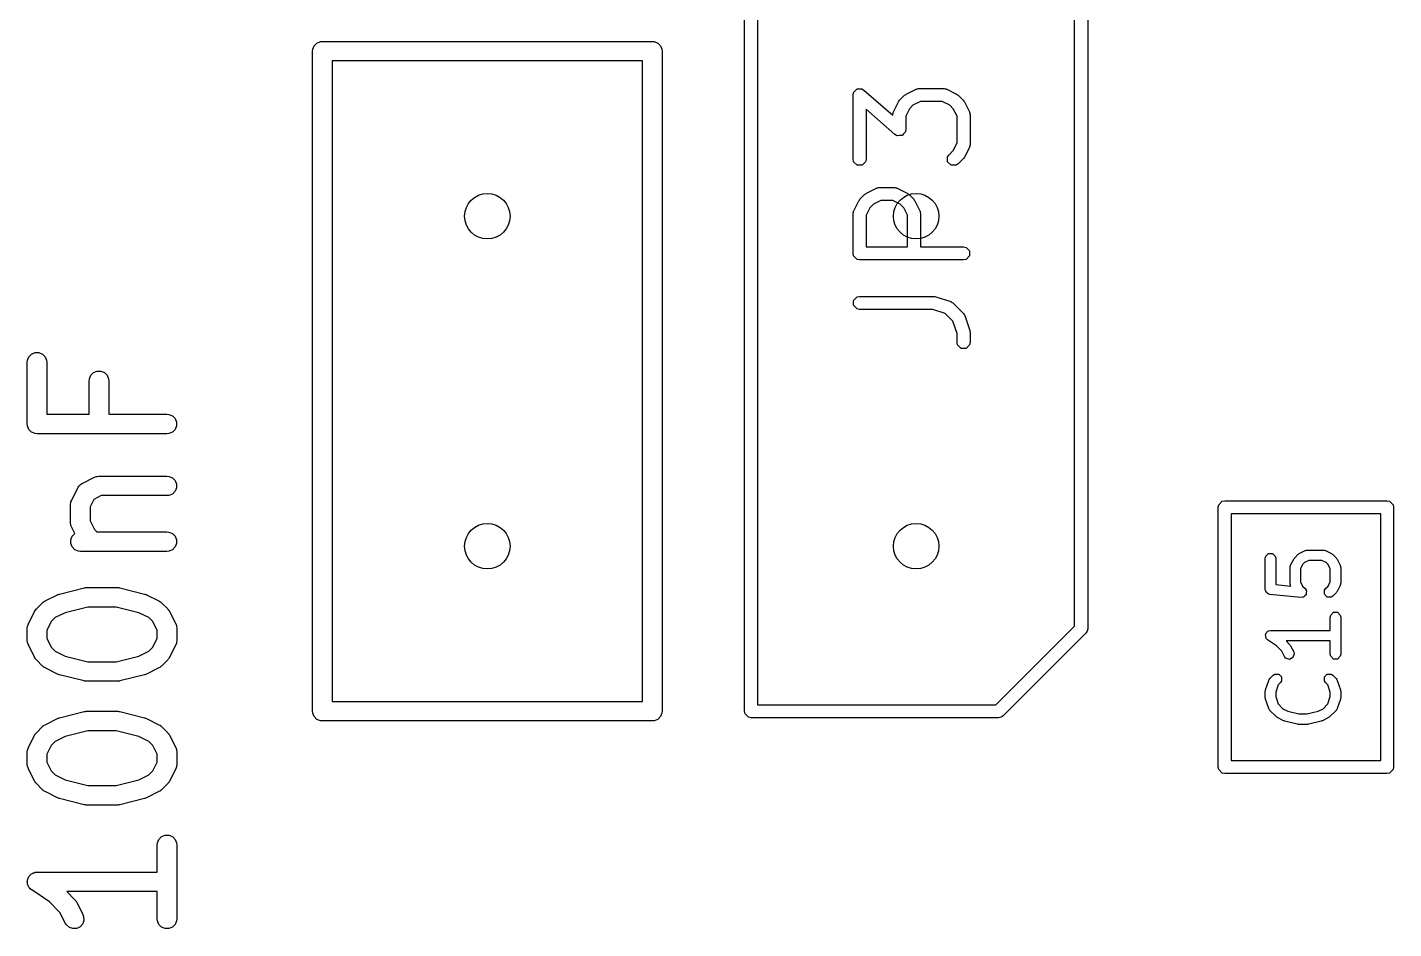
# Model space of a CAD drawing. Header units: inches. Extents: x -1.73 to 1.98, y -0.03 to 4.65.
# Drawn here: x 0.5732 to 0.9872, y 1.6479 to 1.921 of the extents above; entities that cross this region are included whole.
import ezdxf

# ---------------------------------------------------------------- set-up
doc = ezdxf.new("R2010")
doc.units = ezdxf.units.IN
doc.header["$MEASUREMENT"] = 0
doc.layers.add('BLACK', color=250, linetype='CONTINUOUS')

msp = doc.modelspace()

# ---------------------------------------------------------------- linework, layer by layer
at = {"layer": 'BLACK', "linetype": 'CONTINUOUS'}
for p, q in [((0.79055, 1.71378), (0.79055, 2.01378)), ((0.89449, 2.01378), (0.89449, 1.73878)), ((0.79449, 2.01181), (0.79449, 1.71575)), ((0.89055, 1.73959), (0.89055, 2.01181)), ((0.65965, 1.91378), (0.6597, 1.91436)), ((0.65965, 1.71378), (0.65965, 1.91378)), ((0.6597, 1.91436), (0.66014, 1.91542)), ((0.66014, 1.91542), (0.66096, 1.91623)), ((0.66096, 1.91623), (0.66202, 1.91668)), ((0.66202, 1.91668), (0.6626, 1.91673)), ((0.6626, 1.91673), (0.7626, 1.91673)), ((0.7626, 1.91673), (0.76317, 1.91668)), ((0.76317, 1.91668), (0.76424, 1.91623)), ((0.76424, 1.91623), (0.76505, 1.91542)), ((0.76505, 1.91542), (0.76549, 1.91436)), ((0.76549, 1.91436), (0.76555, 1.91378)), ((0.76555, 1.91378), (0.76555, 1.71378)), ((0.66555, 1.91083), (0.66555, 1.71673)), ((0.75965, 1.91083), (0.66555, 1.91083)), ((0.75965, 1.71673), (0.75965, 1.91083)), ((0.82342, 1.90052), (0.82353, 1.90107)), ((0.82342, 1.88103), (0.82342, 1.90052)), ((0.82352, 1.90116), (0.82355, 1.90119)), ((0.82353, 1.90107), (0.82352, 1.90116)), ((0.82355, 1.90119), (0.82357, 1.90128)), ((0.82357, 1.90128), (0.82406, 1.90177)), ((0.82406, 1.90177), (0.82452, 1.90229)), ((0.82452, 1.90229), (0.82459, 1.90229)), ((0.82459, 1.90229), (0.82464, 1.90234)), ((0.82464, 1.90234), (0.82533, 1.90234)), ((0.82533, 1.90234), (0.82602, 1.90239)), ((0.82602, 1.90239), (0.8261, 1.90234)), ((0.8261, 1.90234), (0.82614, 1.90234)), ((0.82614, 1.90234), (0.8262, 1.90229)), ((0.8262, 1.90229), (0.82669, 1.90201)), ((0.82669, 1.90201), (0.83542, 1.89436)), ((0.8375, 1.89892), (0.839, 1.90042)), ((0.839, 1.90042), (0.83926, 1.90059)), ((0.83926, 1.90059), (0.83951, 1.90079)), ((0.83951, 1.90079), (0.84251, 1.90229)), ((0.84251, 1.90229), (0.8426, 1.90231)), ((0.8426, 1.90231), (0.84263, 1.90234)), ((0.84263, 1.90234), (0.84294, 1.90241)), ((0.84294, 1.90241), (0.84325, 1.90249)), ((0.84325, 1.90249), (0.84329, 1.90247)), ((0.84329, 1.90247), (0.84339, 1.90249)), ((0.84339, 1.90249), (0.85089, 1.90249)), ((0.85089, 1.90249), (0.85098, 1.90247)), ((0.85098, 1.90247), (0.85103, 1.90249)), ((0.85103, 1.90249), (0.85133, 1.90241)), ((0.85133, 1.90241), (0.85164, 1.90234)), ((0.85164, 1.90234), (0.85167, 1.90231)), ((0.85167, 1.90231), (0.85177, 1.90229)), ((0.85177, 1.90229), (0.85477, 1.90079)), ((0.85477, 1.90079), (0.85502, 1.90059)), ((0.85502, 1.90059), (0.85528, 1.90042)), ((0.85528, 1.90042), (0.85678, 1.89892)), ((0.83609, 1.88854), (0.82736, 1.89619)), ((0.82736, 1.89619), (0.82736, 1.88103)), ((0.83563, 1.89541), (0.83713, 1.89841)), ((0.83713, 1.89841), (0.83732, 1.89865)), ((0.83732, 1.89865), (0.8375, 1.89892)), ((0.84051, 1.89636), (0.83936, 1.89406)), ((0.84155, 1.89741), (0.84051, 1.89636)), ((0.84385, 1.89856), (0.84155, 1.89741)), ((0.85042, 1.89856), (0.84385, 1.89856)), ((0.85272, 1.89741), (0.85042, 1.89856)), ((0.85377, 1.89636), (0.85272, 1.89741)), ((0.85492, 1.89406), (0.85377, 1.89636)), ((0.85678, 1.89892), (0.85695, 1.89865)), ((0.85695, 1.89865), (0.85715, 1.89841)), ((0.85715, 1.89841), (0.85865, 1.89541)), ((0.83542, 1.89467), (0.83551, 1.89497)), ((0.83544, 1.89462), (0.83542, 1.89467)), ((0.83542, 1.89453), (0.83544, 1.89462)), ((0.83542, 1.89436), (0.83542, 1.89453)), ((0.83551, 1.89497), (0.83557, 1.89528)), ((0.83557, 1.89528), (0.8356, 1.89531)), ((0.8356, 1.89531), (0.83563, 1.89541)), ((0.83936, 1.89406), (0.83936, 1.89003)), ((0.85492, 1.88599), (0.85492, 1.89406)), ((0.85865, 1.89541), (0.85867, 1.89531)), ((0.85867, 1.89531), (0.8587, 1.89528)), ((0.8587, 1.89528), (0.85877, 1.89497)), ((0.85877, 1.89497), (0.85885, 1.89467)), ((0.85885, 1.89467), (0.85883, 1.89462)), ((0.85883, 1.89462), (0.85885, 1.89453)), ((0.85885, 1.89453), (0.85885, 1.88553)), ((0.83658, 1.88827), (0.83609, 1.88854)), ((0.83663, 1.88821), (0.83658, 1.88827)), ((0.83668, 1.88821), (0.83663, 1.88821)), ((0.83676, 1.88816), (0.83668, 1.88821)), ((0.83745, 1.88821), (0.83676, 1.88816)), ((0.83814, 1.88821), (0.83745, 1.88821)), ((0.83819, 1.88826), (0.83814, 1.88821)), ((0.83826, 1.88826), (0.83819, 1.88826)), ((0.83872, 1.88878), (0.83826, 1.88826)), ((0.83921, 1.88927), (0.83872, 1.88878)), ((0.83922, 1.88936), (0.83921, 1.88927)), ((0.83925, 1.8894), (0.83922, 1.88936)), ((0.83936, 1.89003), (0.83925, 1.88948)), ((0.83925, 1.88948), (0.83925, 1.8894)), ((0.85249, 1.88242), (0.85377, 1.88369)), ((0.85377, 1.88369), (0.85492, 1.88599)), ((0.85865, 1.88465), (0.85715, 1.88165)), ((0.85867, 1.88474), (0.85865, 1.88465)), ((0.8587, 1.88477), (0.85867, 1.88474)), ((0.85877, 1.88508), (0.8587, 1.88477)), ((0.85885, 1.88539), (0.85877, 1.88508)), ((0.85885, 1.88553), (0.85883, 1.88543)), ((0.85883, 1.88543), (0.85885, 1.88539)), ((0.82357, 1.88027), (0.82342, 1.88103)), ((0.82464, 1.87921), (0.82357, 1.88027)), ((0.82721, 1.88027), (0.82614, 1.87921)), ((0.82736, 1.88103), (0.82721, 1.88027)), ((0.85207, 1.88178), (0.85249, 1.88242)), ((0.85207, 1.88027), (0.85207, 1.88178)), ((0.85313, 1.87921), (0.85207, 1.88027)), ((0.85528, 1.87964), (0.85464, 1.87921)), ((0.85678, 1.88114), (0.85528, 1.87964)), ((0.85695, 1.8814), (0.85678, 1.88114)), ((0.85715, 1.88165), (0.85695, 1.8814)), ((0.82614, 1.87921), (0.82464, 1.87921)), ((0.85464, 1.87921), (0.85313, 1.87921)), ((0.82751, 1.87079), (0.83051, 1.87229)), ((0.83051, 1.87229), (0.8306, 1.87232)), ((0.8306, 1.87232), (0.83064, 1.87235)), ((0.83064, 1.87235), (0.83094, 1.87241)), ((0.83094, 1.87241), (0.83125, 1.87249)), ((0.83125, 1.87249), (0.83129, 1.87248)), ((0.83129, 1.87248), (0.83139, 1.8725)), ((0.83139, 1.8725), (0.83589, 1.8725)), ((0.83589, 1.8725), (0.83598, 1.87248)), ((0.83598, 1.87248), (0.83603, 1.87249)), ((0.83603, 1.87249), (0.83633, 1.87241)), ((0.83633, 1.87241), (0.83664, 1.87235)), ((0.83664, 1.87235), (0.83667, 1.87232)), ((0.83667, 1.87232), (0.83677, 1.87229)), ((0.83677, 1.87229), (0.83977, 1.87079)), ((0.82363, 1.86541), (0.82513, 1.86841)), ((0.82513, 1.86841), (0.82532, 1.86866)), ((0.82532, 1.86866), (0.8255, 1.86892)), ((0.8255, 1.86892), (0.827, 1.87042)), ((0.827, 1.87042), (0.82726, 1.8706)), ((0.82726, 1.8706), (0.82751, 1.87079)), ((0.82956, 1.86741), (0.82851, 1.86636)), ((0.83185, 1.86856), (0.82956, 1.86741)), ((0.83542, 1.86856), (0.83185, 1.86856)), ((0.83772, 1.86741), (0.83542, 1.86856)), ((0.83877, 1.86636), (0.83772, 1.86741)), ((0.83977, 1.87079), (0.84002, 1.8706)), ((0.84002, 1.8706), (0.84028, 1.87042)), ((0.84028, 1.87042), (0.84178, 1.86892)), ((0.84178, 1.86892), (0.84195, 1.86866)), ((0.84195, 1.86866), (0.84215, 1.86841)), ((0.84215, 1.86841), (0.84365, 1.86541)), ((0.82342, 1.86453), (0.82344, 1.86463)), ((0.82342, 1.85253), (0.82342, 1.86453)), ((0.82343, 1.86467), (0.82351, 1.86497)), ((0.82344, 1.86463), (0.82343, 1.86467)), ((0.82351, 1.86497), (0.82357, 1.86528)), ((0.82357, 1.86528), (0.8236, 1.86531)), ((0.8236, 1.86531), (0.82363, 1.86541)), ((0.82851, 1.86636), (0.82736, 1.86406)), ((0.82736, 1.86406), (0.82736, 1.8545)), ((0.83992, 1.86406), (0.83877, 1.86636)), ((0.83992, 1.8545), (0.83992, 1.86406)), ((0.84365, 1.86541), (0.84367, 1.86531)), ((0.84367, 1.86531), (0.84371, 1.86528)), ((0.84371, 1.86528), (0.84377, 1.86497)), ((0.84377, 1.86497), (0.84385, 1.86467)), ((0.84385, 1.86467), (0.84384, 1.86463)), ((0.84384, 1.86463), (0.84386, 1.86453)), ((0.84386, 1.86453), (0.84386, 1.8545)), ((0.82357, 1.85178), (0.82342, 1.85253)), ((0.82464, 1.85071), (0.82357, 1.85178)), ((0.82539, 1.85056), (0.82464, 1.85071)), ((0.85689, 1.85056), (0.82539, 1.85056)), ((0.82736, 1.8545), (0.83992, 1.8545)), ((0.84386, 1.8545), (0.85689, 1.8545)), ((0.85689, 1.8545), (0.85764, 1.85435)), ((0.85764, 1.85071), (0.85689, 1.85056)), ((0.85764, 1.85435), (0.8587, 1.85328)), ((0.8587, 1.85178), (0.85764, 1.85071)), ((0.8587, 1.85328), (0.8587, 1.85178)), ((0.82357, 1.83829), (0.82464, 1.83935)), ((0.82357, 1.83678), (0.82357, 1.83829)), ((0.82464, 1.83935), (0.82539, 1.8395)), ((0.82539, 1.8395), (0.84789, 1.8395)), ((0.84789, 1.8395), (0.8482, 1.83944)), ((0.8482, 1.83944), (0.84851, 1.8394)), ((0.84851, 1.8394), (0.85301, 1.8379)), ((0.82464, 1.83571), (0.82357, 1.83678)), ((0.82539, 1.83556), (0.82464, 1.83571)), ((0.84757, 1.83556), (0.82539, 1.83556)), ((0.85132, 1.83431), (0.84757, 1.83556)), ((0.85367, 1.83197), (0.85132, 1.83431)), ((0.85301, 1.8379), (0.85309, 1.83785)), ((0.85309, 1.83785), (0.85314, 1.83785)), ((0.85314, 1.83785), (0.8534, 1.83768)), ((0.8534, 1.83768), (0.85368, 1.83752)), ((0.85368, 1.83752), (0.8537, 1.83748)), ((0.8537, 1.83748), (0.85378, 1.83742)), ((0.85378, 1.83742), (0.85678, 1.83443)), ((0.85678, 1.83443), (0.85683, 1.83434)), ((0.85683, 1.83434), (0.85687, 1.83432)), ((0.85687, 1.83432), (0.85703, 1.83405)), ((0.85703, 1.83405), (0.8572, 1.83379)), ((0.85492, 1.82821), (0.85367, 1.83197)), ((0.8572, 1.83379), (0.8572, 1.83374)), ((0.8572, 1.83374), (0.85725, 1.83366)), ((0.85725, 1.83366), (0.85875, 1.82916)), ((0.85492, 1.82553), (0.85492, 1.82821)), ((0.85875, 1.82916), (0.85879, 1.82884)), ((0.85879, 1.82884), (0.85885, 1.82853)), ((0.85885, 1.82853), (0.85885, 1.82553)), ((0.57372, 1.82119), (0.57453, 1.82201)), ((0.57453, 1.82201), (0.5756, 1.82245)), ((0.5756, 1.82245), (0.57675, 1.82245)), ((0.57675, 1.82245), (0.57781, 1.82201)), ((0.57781, 1.82201), (0.57863, 1.82119)), ((0.85507, 1.82478), (0.85492, 1.82553)), ((0.85613, 1.82372), (0.85507, 1.82478)), ((0.85764, 1.82372), (0.85613, 1.82372)), ((0.8587, 1.82478), (0.85764, 1.82372)), ((0.85885, 1.82553), (0.8587, 1.82478)), ((0.57322, 1.81955), (0.57328, 1.82013)), ((0.57322, 1.80081), (0.57322, 1.81955)), ((0.57328, 1.82013), (0.57372, 1.82119)), ((0.57863, 1.82119), (0.57907, 1.82013)), ((0.57907, 1.82013), (0.57913, 1.81955)), ((0.57913, 1.81955), (0.57913, 1.80376)), ((0.59197, 1.81393), (0.59203, 1.81451)), ((0.59197, 1.80376), (0.59197, 1.81393)), ((0.59203, 1.81451), (0.59247, 1.81557)), ((0.59247, 1.81557), (0.59328, 1.81638)), ((0.59328, 1.81638), (0.59435, 1.81683)), ((0.59435, 1.81683), (0.5955, 1.81683)), ((0.5955, 1.81683), (0.59656, 1.81638)), ((0.59656, 1.81638), (0.59738, 1.81557)), ((0.59738, 1.81557), (0.59782, 1.81451)), ((0.59782, 1.81451), (0.59787, 1.81393)), ((0.59787, 1.81393), (0.59787, 1.80376)), ((0.57913, 1.80376), (0.59197, 1.80376)), ((0.59787, 1.80376), (0.61554, 1.80376)), ((0.61554, 1.80376), (0.61612, 1.8037)), ((0.61612, 1.8037), (0.61718, 1.80326)), ((0.61718, 1.80326), (0.618, 1.80245)), ((0.618, 1.80245), (0.61844, 1.80138)), ((0.61844, 1.80138), (0.61844, 1.80023)), ((0.57328, 1.80023), (0.57322, 1.80081)), ((0.57372, 1.79917), (0.57328, 1.80023)), ((0.57453, 1.79835), (0.57372, 1.79917)), ((0.5756, 1.79791), (0.57453, 1.79835)), ((0.57617, 1.79785), (0.5756, 1.79791)), ((0.61554, 1.79785), (0.57617, 1.79785)), ((0.61612, 1.79791), (0.61554, 1.79785)), ((0.61718, 1.79835), (0.61612, 1.79791)), ((0.618, 1.79917), (0.61718, 1.79835)), ((0.61844, 1.80023), (0.618, 1.79917)), ((0.58985, 1.78282), (0.5936, 1.7847)), ((0.5936, 1.7847), (0.59414, 1.78491)), ((0.59414, 1.78491), (0.59425, 1.78491)), ((0.59425, 1.78491), (0.59435, 1.78495)), ((0.59435, 1.78495), (0.59492, 1.78501)), ((0.59492, 1.78501), (0.61554, 1.78501)), ((0.61554, 1.78501), (0.61612, 1.78495)), ((0.61612, 1.78495), (0.61718, 1.78451)), ((0.61718, 1.78451), (0.618, 1.7837)), ((0.58666, 1.77775), (0.58853, 1.7815)), ((0.58853, 1.7815), (0.58859, 1.7816)), ((0.58859, 1.7816), (0.58861, 1.78165)), ((0.58861, 1.78165), (0.58866, 1.7817)), ((0.58866, 1.7817), (0.58884, 1.78199)), ((0.58884, 1.78199), (0.58912, 1.78224)), ((0.58912, 1.78224), (0.58936, 1.78252)), ((0.58936, 1.78252), (0.58965, 1.7827)), ((0.58965, 1.7827), (0.58971, 1.78275)), ((0.58971, 1.78275), (0.58976, 1.78276)), ((0.58976, 1.78276), (0.58985, 1.78282)), ((0.618, 1.78042), (0.61718, 1.7796)), ((0.618, 1.7837), (0.61844, 1.78263)), ((0.61844, 1.78148), (0.618, 1.78042)), ((0.61844, 1.78263), (0.61844, 1.78148)), ((0.58634, 1.77643), (0.5864, 1.77701)), ((0.58634, 1.77081), (0.58634, 1.77643)), ((0.5864, 1.77701), (0.58644, 1.77711)), ((0.58644, 1.77711), (0.58645, 1.77721)), ((0.58645, 1.77721), (0.58666, 1.77775)), ((0.59337, 1.77798), (0.59225, 1.77574)), ((0.59562, 1.77911), (0.59337, 1.77798)), ((0.61554, 1.77911), (0.59562, 1.77911)), ((0.61612, 1.77916), (0.61554, 1.77911)), ((0.61718, 1.7796), (0.61612, 1.77916)), ((0.93406, 1.77559), (0.9342, 1.77634)), ((0.9342, 1.77634), (0.93527, 1.77741)), ((0.93527, 1.77741), (0.93602, 1.77756)), ((0.93602, 1.77756), (0.98524, 1.77756)), ((0.98524, 1.77756), (0.98599, 1.77741)), ((0.98599, 1.77741), (0.98705, 1.77634)), ((0.98705, 1.77634), (0.9872, 1.77559)), ((0.59225, 1.77574), (0.59225, 1.77151)), ((0.93406, 1.69685), (0.93406, 1.77559)), ((0.93799, 1.77362), (0.93799, 1.69882)), ((0.98327, 1.77362), (0.93799, 1.77362)), ((0.98327, 1.69882), (0.98327, 1.77362)), ((0.9872, 1.77559), (0.9872, 1.69685)), ((0.5864, 1.77023), (0.58634, 1.77081)), ((0.58644, 1.77014), (0.5864, 1.77023)), ((0.58645, 1.77003), (0.58644, 1.77014)), ((0.58666, 1.76949), (0.58645, 1.77003)), ((0.58761, 1.76759), (0.58666, 1.76949)), ((0.59225, 1.77151), (0.5936, 1.76881)), ((0.5936, 1.76881), (0.59427, 1.76814)), ((0.59427, 1.76814), (0.61554, 1.76814)), ((0.61554, 1.76814), (0.61612, 1.76808)), ((0.61612, 1.76808), (0.61718, 1.76764)), ((0.5864, 1.76576), (0.58684, 1.76683)), ((0.5864, 1.76461), (0.5864, 1.76576)), ((0.58684, 1.76355), (0.5864, 1.76461)), ((0.58684, 1.76683), (0.58761, 1.76759)), ((0.61718, 1.76764), (0.618, 1.76683)), ((0.618, 1.76683), (0.61844, 1.76576)), ((0.61844, 1.76461), (0.618, 1.76355)), ((0.61844, 1.76576), (0.61844, 1.76461)), ((0.58766, 1.76273), (0.58684, 1.76355)), ((0.58872, 1.76229), (0.58766, 1.76273)), ((0.5893, 1.76223), (0.58872, 1.76229)), ((0.61554, 1.76223), (0.5893, 1.76223)), ((0.61612, 1.76229), (0.61554, 1.76223)), ((0.61718, 1.76273), (0.61612, 1.76229)), ((0.618, 1.76355), (0.61718, 1.76273)), ((0.94831, 1.76012), (0.94843, 1.76073)), ((0.94831, 1.75075), (0.94831, 1.76012)), ((0.94843, 1.76073), (0.94929, 1.76158)), ((0.94929, 1.76158), (0.95049, 1.76158)), ((0.95049, 1.76158), (0.95134, 1.76073)), ((0.95134, 1.76073), (0.95146, 1.76012)), ((0.95146, 1.76012), (0.95146, 1.75218)), ((0.95598, 1.75802), (0.95692, 1.75989)), ((0.95692, 1.75989), (0.95707, 1.76009)), ((0.95707, 1.76009), (0.95721, 1.7603)), ((0.95721, 1.7603), (0.95815, 1.76124)), ((0.95815, 1.76124), (0.95836, 1.76138)), ((0.95836, 1.76138), (0.95856, 1.76153)), ((0.95856, 1.76153), (0.96043, 1.76247)), ((0.96151, 1.75949), (0.96019, 1.75883)), ((0.96043, 1.76247), (0.96051, 1.76249)), ((0.96051, 1.76249), (0.96053, 1.76252)), ((0.96053, 1.76252), (0.96078, 1.76257)), ((0.96078, 1.76257), (0.96102, 1.76263)), ((0.96102, 1.76263), (0.96106, 1.76262)), ((0.96106, 1.76262), (0.96114, 1.76264)), ((0.96114, 1.76264), (0.96582, 1.76264)), ((0.96545, 1.75949), (0.96151, 1.75949)), ((0.96677, 1.75883), (0.96545, 1.75949)), ((0.96582, 1.76264), (0.9659, 1.76262)), ((0.9659, 1.76262), (0.96593, 1.76263)), ((0.96593, 1.76263), (0.96618, 1.76257)), ((0.96618, 1.76257), (0.96643, 1.76252)), ((0.96643, 1.76252), (0.96645, 1.76249)), ((0.96645, 1.76249), (0.96653, 1.76247)), ((0.96653, 1.76247), (0.9684, 1.76153)), ((0.9684, 1.76153), (0.9686, 1.76138)), ((0.9686, 1.76138), (0.96881, 1.76124)), ((0.96881, 1.76124), (0.96975, 1.7603)), ((0.96975, 1.7603), (0.96989, 1.76009)), ((0.96989, 1.76009), (0.97004, 1.75989)), ((0.97004, 1.75989), (0.97098, 1.75802)), ((0.95581, 1.75731), (0.95583, 1.75739)), ((0.95581, 1.75262), (0.95581, 1.75731)), ((0.95582, 1.75742), (0.95588, 1.75767)), ((0.95583, 1.75739), (0.95582, 1.75742)), ((0.95588, 1.75767), (0.95593, 1.75791)), ((0.95593, 1.75791), (0.95596, 1.75794)), ((0.95596, 1.75794), (0.95598, 1.75802)), ((0.95962, 1.75825), (0.95896, 1.75694)), ((0.95896, 1.75694), (0.95896, 1.753)), ((0.96019, 1.75883), (0.95962, 1.75825)), ((0.96734, 1.75825), (0.96677, 1.75883)), ((0.968, 1.75694), (0.96734, 1.75825)), ((0.968, 1.753), (0.968, 1.75694)), ((0.97098, 1.75802), (0.971, 1.75794)), ((0.971, 1.75794), (0.97103, 1.75791)), ((0.97103, 1.75791), (0.97108, 1.75767)), ((0.97108, 1.75767), (0.97114, 1.75742)), ((0.97114, 1.75742), (0.97113, 1.75739)), ((0.97113, 1.75739), (0.97115, 1.75731)), ((0.97115, 1.75731), (0.97115, 1.75262)), ((0.58296, 1.7493), (0.59046, 1.75118)), ((0.59046, 1.75118), (0.59056, 1.75119)), ((0.59056, 1.75119), (0.5906, 1.75121)), ((0.5906, 1.75121), (0.59081, 1.75123)), ((0.59081, 1.75123), (0.59103, 1.75126)), ((0.59103, 1.75126), (0.59107, 1.75126)), ((0.59107, 1.75126), (0.59117, 1.75127)), ((0.59117, 1.75127), (0.60055, 1.75127)), ((0.60055, 1.75127), (0.60065, 1.75126)), ((0.60065, 1.75126), (0.60069, 1.75126)), ((0.60069, 1.75126), (0.6009, 1.75123)), ((0.6009, 1.75123), (0.60112, 1.75121)), ((0.60112, 1.75121), (0.60116, 1.75119)), ((0.60116, 1.75119), (0.60126, 1.75118)), ((0.60126, 1.75118), (0.60876, 1.7493)), ((0.95146, 1.75218), (0.95608, 1.75171)), ((0.95583, 1.75255), (0.95581, 1.75262)), ((0.95582, 1.75251), (0.95583, 1.75255)), ((0.95588, 1.75227), (0.95582, 1.75251)), ((0.95593, 1.75202), (0.95588, 1.75227)), ((0.95596, 1.752), (0.95593, 1.75202)), ((0.95598, 1.75192), (0.95596, 1.752)), ((0.95608, 1.75171), (0.95598, 1.75192)), ((0.95896, 1.753), (0.95962, 1.75168)), ((0.95962, 1.75168), (0.96038, 1.75093)), ((0.96658, 1.75093), (0.96734, 1.75168)), ((0.96734, 1.75168), (0.968, 1.753)), ((0.97098, 1.75192), (0.97004, 1.75005)), ((0.971, 1.752), (0.97098, 1.75192)), ((0.97103, 1.75202), (0.971, 1.752)), ((0.97108, 1.75227), (0.97103, 1.75202)), ((0.97114, 1.75251), (0.97108, 1.75227)), ((0.97115, 1.75262), (0.97113, 1.75255)), ((0.97113, 1.75255), (0.97114, 1.75251)), ((0.5782, 1.74695), (0.57828, 1.74702)), ((0.57828, 1.74702), (0.57835, 1.74705)), ((0.57835, 1.74705), (0.5786, 1.7472)), ((0.5786, 1.7472), (0.58235, 1.74908)), ((0.58235, 1.74908), (0.58239, 1.7491)), ((0.58239, 1.7491), (0.58241, 1.74911)), ((0.58241, 1.74911), (0.58265, 1.74919)), ((0.58265, 1.74919), (0.58289, 1.74929)), ((0.58289, 1.74929), (0.58291, 1.74929)), ((0.58291, 1.74929), (0.58296, 1.7493)), ((0.60876, 1.7493), (0.6088, 1.74929)), ((0.6088, 1.74929), (0.60882, 1.74929)), ((0.60882, 1.74929), (0.60906, 1.74919)), ((0.60906, 1.74919), (0.60931, 1.74911)), ((0.60931, 1.74911), (0.60932, 1.7491)), ((0.60932, 1.7491), (0.60937, 1.74908)), ((0.60937, 1.74908), (0.61311, 1.7472)), ((0.61311, 1.7472), (0.61336, 1.74705)), ((0.61336, 1.74705), (0.61343, 1.74702)), ((0.61343, 1.74702), (0.61352, 1.74695)), ((0.94839, 1.75037), (0.94831, 1.75075)), ((0.94838, 1.7503), (0.94839, 1.75037)), ((0.94841, 1.75026), (0.94838, 1.7503)), ((0.94843, 1.75015), (0.94841, 1.75026)), ((0.94881, 1.74977), (0.94843, 1.75015)), ((0.94914, 1.74936), (0.94881, 1.74977)), ((0.94925, 1.74933), (0.94914, 1.74936)), ((0.94929, 1.7493), (0.94925, 1.74933)), ((0.94936, 1.7493), (0.94929, 1.7493)), ((0.94973, 1.74918), (0.94936, 1.7493)), ((0.9591, 1.74825), (0.94973, 1.74918)), ((0.95972, 1.7483), (0.9591, 1.74825)), ((0.95978, 1.74836), (0.95972, 1.7483)), ((0.95986, 1.74836), (0.95978, 1.74836)), ((0.96024, 1.74873), (0.95986, 1.74836)), ((0.96065, 1.74907), (0.96024, 1.74873)), ((0.96038, 1.75093), (0.96072, 1.75042)), ((0.96066, 1.74915), (0.96065, 1.74907)), ((0.96072, 1.74921), (0.96066, 1.74915)), ((0.96072, 1.75042), (0.96072, 1.75033)), ((0.96072, 1.75033), (0.96077, 1.75027)), ((0.96077, 1.75027), (0.96072, 1.74974)), ((0.96072, 1.74974), (0.96072, 1.74921)), ((0.96624, 1.75042), (0.96658, 1.75093)), ((0.96624, 1.74921), (0.96624, 1.75042)), ((0.9671, 1.74836), (0.96624, 1.74921)), ((0.9683, 1.74836), (0.9671, 1.74836)), ((0.96881, 1.7487), (0.9683, 1.74836)), ((0.96975, 1.74964), (0.96881, 1.7487)), ((0.96989, 1.74985), (0.96975, 1.74964)), ((0.97004, 1.75005), (0.96989, 1.74985)), ((0.57353, 1.74026), (0.57541, 1.74401)), ((0.57541, 1.74401), (0.57556, 1.74426)), ((0.57556, 1.74426), (0.57559, 1.74433)), ((0.57559, 1.74433), (0.57566, 1.74441)), ((0.57566, 1.74441), (0.57572, 1.7445)), ((0.57572, 1.7445), (0.57578, 1.74455)), ((0.57578, 1.74455), (0.57596, 1.74478)), ((0.57596, 1.74478), (0.57784, 1.74665)), ((0.57784, 1.74665), (0.57806, 1.74684)), ((0.57806, 1.74684), (0.57811, 1.7469)), ((0.57811, 1.7469), (0.5782, 1.74695)), ((0.5847, 1.74365), (0.58167, 1.74214)), ((0.59154, 1.74536), (0.5847, 1.74365)), ((0.60018, 1.74536), (0.59154, 1.74536)), ((0.60701, 1.74365), (0.60018, 1.74536)), ((0.61005, 1.74214), (0.60701, 1.74365)), ((0.61352, 1.74695), (0.6136, 1.7469)), ((0.6136, 1.7469), (0.61366, 1.74684)), ((0.61366, 1.74684), (0.61388, 1.74665)), ((0.61388, 1.74665), (0.61576, 1.74478)), ((0.61576, 1.74478), (0.61594, 1.74455)), ((0.61594, 1.74455), (0.616, 1.7445)), ((0.616, 1.7445), (0.61606, 1.74441)), ((0.61606, 1.74441), (0.61612, 1.74433)), ((0.61612, 1.74433), (0.61615, 1.74426)), ((0.61615, 1.74426), (0.61631, 1.74401)), ((0.61631, 1.74401), (0.61819, 1.74026)), ((0.968, 1.74231), (0.96812, 1.74292)), ((0.96812, 1.74292), (0.96897, 1.74377)), ((0.96897, 1.74377), (0.97018, 1.74377)), ((0.97018, 1.74377), (0.97103, 1.74292)), ((0.97103, 1.74292), (0.97115, 1.74231)), ((0.57322, 1.73894), (0.57328, 1.73951)), ((0.57322, 1.73519), (0.57322, 1.73894)), ((0.57328, 1.73951), (0.57332, 1.73961)), ((0.57332, 1.73961), (0.57333, 1.73972)), ((0.57333, 1.73972), (0.57353, 1.74026)), ((0.58048, 1.74094), (0.57913, 1.73824)), ((0.58167, 1.74214), (0.58048, 1.74094)), ((0.61124, 1.74094), (0.61005, 1.74214)), ((0.61259, 1.73824), (0.61124, 1.74094)), ((0.61819, 1.74026), (0.61839, 1.73972)), ((0.61839, 1.73972), (0.6184, 1.73961)), ((0.6184, 1.73961), (0.61844, 1.73951)), ((0.61844, 1.73951), (0.6185, 1.73894)), ((0.6185, 1.73894), (0.6185, 1.73519)), ((0.8667, 1.71575), (0.89055, 1.73959)), ((0.89449, 1.73878), (0.89434, 1.73803)), ((0.968, 1.73826), (0.968, 1.74231)), ((0.97115, 1.74231), (0.97115, 1.73106)), ((0.57328, 1.73461), (0.57322, 1.73519)), ((0.57332, 1.73452), (0.57328, 1.73461)), ((0.57913, 1.73824), (0.57913, 1.73589)), ((0.57913, 1.73589), (0.58048, 1.73319)), ((0.61124, 1.73319), (0.61259, 1.73589)), ((0.61259, 1.73589), (0.61259, 1.73824)), ((0.61844, 1.73461), (0.6184, 1.73452)), ((0.6185, 1.73519), (0.61844, 1.73461)), ((0.89391, 1.73739), (0.86891, 1.71239)), ((0.89434, 1.73803), (0.89391, 1.73739)), ((0.94834, 1.73699), (0.94843, 1.73713)), ((0.94843, 1.73655), (0.94834, 1.73699)), ((0.94843, 1.73729), (0.94876, 1.73762)), ((0.94843, 1.73713), (0.94843, 1.73729)), ((0.94843, 1.73609), (0.94843, 1.73655)), ((0.94855, 1.73597), (0.94843, 1.73609)), ((0.94858, 1.73581), (0.94855, 1.73597)), ((0.94901, 1.73538), (0.94858, 1.73581)), ((0.94876, 1.73762), (0.94901, 1.738)), ((0.94901, 1.738), (0.94917, 1.73803)), ((0.9517, 1.73359), (0.94901, 1.73538)), ((0.94917, 1.73803), (0.94929, 1.73814)), ((0.94929, 1.73814), (0.94989, 1.73826)), ((0.94989, 1.73826), (0.968, 1.73826)), ((0.968, 1.73511), (0.95463, 1.73511)), ((0.95463, 1.73511), (0.95569, 1.73405)), ((0.968, 1.73106), (0.968, 1.73511)), ((0.57333, 1.73441), (0.57332, 1.73452)), ((0.57353, 1.73387), (0.57333, 1.73441)), ((0.57541, 1.73012), (0.57353, 1.73387)), ((0.58048, 1.73319), (0.58167, 1.73199)), ((0.58167, 1.73199), (0.5847, 1.73048)), ((0.5847, 1.73048), (0.59154, 1.72877)), ((0.60018, 1.72877), (0.60701, 1.73048)), ((0.60701, 1.73048), (0.61005, 1.73199)), ((0.61005, 1.73199), (0.61124, 1.73319)), ((0.61819, 1.73387), (0.61631, 1.73012)), ((0.61839, 1.73441), (0.61819, 1.73387)), ((0.6184, 1.73452), (0.61839, 1.73441)), ((0.95328, 1.73201), (0.9517, 1.73359)), ((0.9541, 1.73036), (0.95328, 1.73201)), ((0.95569, 1.73405), (0.95583, 1.73384)), ((0.95583, 1.73384), (0.95598, 1.73364)), ((0.95598, 1.73364), (0.95692, 1.73177)), ((0.95708, 1.73118), (0.9567, 1.73003)), ((0.95692, 1.73177), (0.95708, 1.73118)), ((0.96812, 1.73046), (0.968, 1.73106)), ((0.96897, 1.72961), (0.96812, 1.73046)), ((0.97103, 1.73046), (0.97018, 1.72961)), ((0.97115, 1.73106), (0.97103, 1.73046)), ((0.57556, 1.72987), (0.57541, 1.73012)), ((0.57559, 1.7298), (0.57556, 1.72987)), ((0.57566, 1.72972), (0.57559, 1.7298)), ((0.57572, 1.72963), (0.57566, 1.72972)), ((0.57578, 1.72958), (0.57572, 1.72963)), ((0.57596, 1.72935), (0.57578, 1.72958)), ((0.57784, 1.72748), (0.57596, 1.72935)), ((0.57806, 1.72729), (0.57784, 1.72748)), ((0.57811, 1.72723), (0.57806, 1.72729)), ((0.5782, 1.72718), (0.57811, 1.72723)), ((0.57828, 1.72711), (0.5782, 1.72718)), ((0.57835, 1.72708), (0.57828, 1.72711)), ((0.5786, 1.72692), (0.57835, 1.72708)), ((0.58235, 1.72505), (0.5786, 1.72692)), ((0.59154, 1.72877), (0.60018, 1.72877)), ((0.61311, 1.72692), (0.60937, 1.72505)), ((0.61336, 1.72708), (0.61311, 1.72692)), ((0.61343, 1.72711), (0.61336, 1.72708)), ((0.61352, 1.72718), (0.61343, 1.72711)), ((0.6136, 1.72723), (0.61352, 1.72718)), ((0.61366, 1.72729), (0.6136, 1.72723)), ((0.61388, 1.72748), (0.61366, 1.72729)), ((0.61576, 1.72935), (0.61388, 1.72748)), ((0.61594, 1.72958), (0.61576, 1.72935)), ((0.616, 1.72963), (0.61594, 1.72958)), ((0.61606, 1.72972), (0.616, 1.72963)), ((0.61612, 1.7298), (0.61606, 1.72972)), ((0.61615, 1.72987), (0.61612, 1.7298)), ((0.61631, 1.73012), (0.61615, 1.72987)), ((0.95448, 1.72988), (0.9541, 1.73036)), ((0.95562, 1.72949), (0.95448, 1.72988)), ((0.9567, 1.73003), (0.95562, 1.72949)), ((0.97018, 1.72961), (0.96897, 1.72961)), ((0.58239, 1.72503), (0.58235, 1.72505)), ((0.58241, 1.72502), (0.58239, 1.72503)), ((0.58265, 1.72493), (0.58241, 1.72502)), ((0.58289, 1.72484), (0.58265, 1.72493)), ((0.58291, 1.72484), (0.58289, 1.72484)), ((0.58296, 1.72483), (0.58291, 1.72484)), ((0.59046, 1.72295), (0.58296, 1.72483)), ((0.59056, 1.72294), (0.59046, 1.72295)), ((0.5906, 1.72292), (0.59056, 1.72294)), ((0.59081, 1.7229), (0.5906, 1.72292)), ((0.59103, 1.72287), (0.59081, 1.7229)), ((0.59107, 1.72287), (0.59103, 1.72287)), ((0.59117, 1.72286), (0.59107, 1.72287)), ((0.60055, 1.72286), (0.59117, 1.72286)), ((0.60065, 1.72287), (0.60055, 1.72286)), ((0.60069, 1.72287), (0.60065, 1.72287)), ((0.6009, 1.7229), (0.60069, 1.72287)), ((0.60112, 1.72292), (0.6009, 1.7229)), ((0.60116, 1.72294), (0.60112, 1.72292)), ((0.60126, 1.72295), (0.60116, 1.72294)), ((0.60876, 1.72483), (0.60126, 1.72295)), ((0.6088, 1.72484), (0.60876, 1.72483)), ((0.60882, 1.72484), (0.6088, 1.72484)), ((0.60906, 1.72493), (0.60882, 1.72484)), ((0.60931, 1.72502), (0.60906, 1.72493)), ((0.60932, 1.72503), (0.60931, 1.72502)), ((0.60937, 1.72505), (0.60932, 1.72503)), ((0.94839, 1.72031), (0.94933, 1.72313)), ((0.94933, 1.72313), (0.94937, 1.7232)), ((0.94937, 1.72323), (0.94951, 1.72344)), ((0.94937, 1.7232), (0.94937, 1.72323)), ((0.94951, 1.72344), (0.94964, 1.72366)), ((0.94964, 1.72366), (0.94967, 1.72368)), ((0.94967, 1.72368), (0.94971, 1.72374)), ((0.94971, 1.72374), (0.95065, 1.72468)), ((0.95065, 1.72468), (0.95116, 1.72502)), ((0.95116, 1.72502), (0.95237, 1.72502)), ((0.95288, 1.72245), (0.9522, 1.72178)), ((0.95237, 1.72502), (0.95322, 1.72417)), ((0.95322, 1.72296), (0.95288, 1.72245)), ((0.95322, 1.72417), (0.95322, 1.72296)), ((0.96624, 1.72417), (0.9671, 1.72502)), ((0.96624, 1.72296), (0.96624, 1.72417)), ((0.96658, 1.72245), (0.96624, 1.72296)), ((0.96726, 1.72178), (0.96658, 1.72245)), ((0.9671, 1.72502), (0.9683, 1.72502)), ((0.9683, 1.72502), (0.96881, 1.72468)), ((0.96881, 1.72468), (0.96975, 1.72374)), ((0.96975, 1.72374), (0.96979, 1.72368)), ((0.96979, 1.72368), (0.96983, 1.72366)), ((0.96983, 1.72366), (0.96995, 1.72344)), ((0.96995, 1.72344), (0.97009, 1.72323)), ((0.97009, 1.72323), (0.97009, 1.7232)), ((0.97009, 1.7232), (0.97013, 1.72313)), ((0.97013, 1.72313), (0.97107, 1.72031)), ((0.94831, 1.71982), (0.94836, 1.72006)), ((0.94831, 1.71794), (0.94831, 1.71982)), ((0.94836, 1.72006), (0.94839, 1.72031)), ((0.9522, 1.72178), (0.95146, 1.71956)), ((0.95146, 1.71956), (0.95146, 1.7182)), ((0.95146, 1.7182), (0.9522, 1.71598)), ((0.968, 1.71956), (0.96726, 1.72178)), ((0.96726, 1.71598), (0.968, 1.7182)), ((0.968, 1.7182), (0.968, 1.71956)), ((0.97107, 1.72031), (0.9711, 1.72006)), ((0.9711, 1.72006), (0.97115, 1.71982)), ((0.97115, 1.71982), (0.97115, 1.71794)), ((0.66555, 1.71673), (0.75965, 1.71673)), ((0.79449, 1.71575), (0.8667, 1.71575)), ((0.94836, 1.71769), (0.94831, 1.71794)), ((0.94839, 1.71744), (0.94836, 1.71769)), ((0.94933, 1.71463), (0.94839, 1.71744)), ((0.94937, 1.71456), (0.94933, 1.71463)), ((0.94937, 1.71453), (0.94937, 1.71456)), ((0.94951, 1.71432), (0.94937, 1.71453)), ((0.94964, 1.7141), (0.94951, 1.71432)), ((0.94967, 1.71408), (0.94964, 1.7141)), ((0.94971, 1.71402), (0.94967, 1.71408)), ((0.95159, 1.71214), (0.94971, 1.71402)), ((0.9522, 1.71598), (0.95363, 1.71455)), ((0.95363, 1.71455), (0.95512, 1.7138)), ((0.96434, 1.7138), (0.96583, 1.71455)), ((0.96583, 1.71455), (0.96726, 1.71598)), ((0.96975, 1.71402), (0.96787, 1.71214)), ((0.96979, 1.71408), (0.96975, 1.71402)), ((0.96983, 1.7141), (0.96979, 1.71408)), ((0.96995, 1.71432), (0.96983, 1.7141)), ((0.97009, 1.71453), (0.96995, 1.71432)), ((0.97013, 1.71463), (0.97009, 1.71456)), ((0.97009, 1.71456), (0.97009, 1.71453)), ((0.97107, 1.71744), (0.97013, 1.71463)), ((0.9711, 1.71769), (0.97107, 1.71744)), ((0.97115, 1.71794), (0.9711, 1.71769)), ((0.5786, 1.70971), (0.58235, 1.71158)), ((0.58235, 1.71158), (0.58239, 1.7116)), ((0.58239, 1.7116), (0.58241, 1.71161)), ((0.58241, 1.71161), (0.58265, 1.7117)), ((0.58265, 1.7117), (0.58289, 1.71179)), ((0.58289, 1.71179), (0.58291, 1.71179)), ((0.58291, 1.71179), (0.58296, 1.71181)), ((0.58296, 1.71181), (0.59046, 1.71368)), ((0.59046, 1.71368), (0.59056, 1.7137)), ((0.59056, 1.7137), (0.5906, 1.71371)), ((0.5906, 1.71371), (0.59081, 1.71373)), ((0.59081, 1.71373), (0.59103, 1.71377)), ((0.59103, 1.71377), (0.59107, 1.71376)), ((0.59107, 1.71376), (0.59117, 1.71377)), ((0.59117, 1.71377), (0.60055, 1.71377)), ((0.60055, 1.71377), (0.60065, 1.71376)), ((0.60065, 1.71376), (0.60069, 1.71377)), ((0.60069, 1.71377), (0.6009, 1.71373)), ((0.6009, 1.71373), (0.60112, 1.71371)), ((0.60112, 1.71371), (0.60116, 1.7137)), ((0.60116, 1.7137), (0.60126, 1.71368)), ((0.60126, 1.71368), (0.60876, 1.71181)), ((0.60876, 1.71181), (0.6088, 1.71179)), ((0.6088, 1.71179), (0.60882, 1.71179)), ((0.60882, 1.71179), (0.60906, 1.7117)), ((0.60906, 1.7117), (0.60931, 1.71161)), ((0.60931, 1.71161), (0.60932, 1.7116)), ((0.60932, 1.7116), (0.60937, 1.71158)), ((0.60937, 1.71158), (0.61311, 1.70971)), ((0.6597, 1.7132), (0.65965, 1.71378)), ((0.66014, 1.71214), (0.6597, 1.7132)), ((0.66096, 1.71132), (0.66014, 1.71214)), ((0.66202, 1.71088), (0.66096, 1.71132)), ((0.6626, 1.71083), (0.66202, 1.71088)), ((0.7626, 1.71083), (0.6626, 1.71083)), ((0.76317, 1.71088), (0.7626, 1.71083)), ((0.76424, 1.71132), (0.76317, 1.71088)), ((0.76505, 1.71214), (0.76424, 1.71132)), ((0.76549, 1.7132), (0.76505, 1.71214)), ((0.76555, 1.71378), (0.76549, 1.7132)), ((0.7907, 1.71303), (0.79055, 1.71378)), ((0.79177, 1.71196), (0.7907, 1.71303)), ((0.79252, 1.71181), (0.79177, 1.71196)), ((0.86752, 1.71181), (0.79252, 1.71181)), ((0.86827, 1.71196), (0.86752, 1.71181)), ((0.86891, 1.71239), (0.86827, 1.71196)), ((0.9518, 1.712), (0.95159, 1.71214)), ((0.952, 1.71185), (0.9518, 1.712)), ((0.95387, 1.71091), (0.952, 1.71185)), ((0.95404, 1.71086), (0.95387, 1.71091)), ((0.95419, 1.71079), (0.95404, 1.71086)), ((0.95794, 1.70985), (0.95419, 1.71079)), ((0.95512, 1.7138), (0.95852, 1.71295)), ((0.95813, 1.70984), (0.95794, 1.70985)), ((0.95832, 1.70981), (0.95813, 1.70984)), ((0.96114, 1.70981), (0.95832, 1.70981)), ((0.95852, 1.71295), (0.96094, 1.71295)), ((0.96094, 1.71295), (0.96434, 1.7138)), ((0.96133, 1.70984), (0.96114, 1.70981)), ((0.96152, 1.70985), (0.96133, 1.70984)), ((0.96527, 1.71079), (0.96152, 1.70985)), ((0.96542, 1.71086), (0.96527, 1.71079)), ((0.96559, 1.71091), (0.96542, 1.71086)), ((0.96746, 1.71185), (0.96559, 1.71091)), ((0.96766, 1.712), (0.96746, 1.71185)), ((0.96787, 1.71214), (0.96766, 1.712)), ((0.57353, 1.70276), (0.57541, 1.70651)), ((0.57541, 1.70651), (0.57556, 1.70676)), ((0.57556, 1.70676), (0.57559, 1.70683)), ((0.57559, 1.70683), (0.57566, 1.70691)), ((0.57566, 1.70691), (0.57572, 1.707)), ((0.57572, 1.707), (0.57578, 1.70705)), ((0.57578, 1.70705), (0.57596, 1.70728)), ((0.57596, 1.70728), (0.57784, 1.70916)), ((0.57784, 1.70916), (0.57806, 1.70934)), ((0.57806, 1.70934), (0.57811, 1.7094)), ((0.57811, 1.7094), (0.5782, 1.70946)), ((0.5782, 1.70946), (0.57828, 1.70952)), ((0.57828, 1.70952), (0.57835, 1.70955)), ((0.57835, 1.70955), (0.5786, 1.70971)), ((0.5847, 1.70616), (0.58167, 1.70464)), ((0.59154, 1.70786), (0.5847, 1.70616)), ((0.60018, 1.70786), (0.59154, 1.70786)), ((0.60701, 1.70616), (0.60018, 1.70786)), ((0.61005, 1.70464), (0.60701, 1.70616)), ((0.61311, 1.70971), (0.61336, 1.70955)), ((0.61336, 1.70955), (0.61343, 1.70952)), ((0.61343, 1.70952), (0.61352, 1.70946)), ((0.61352, 1.70946), (0.6136, 1.7094)), ((0.6136, 1.7094), (0.61366, 1.70934)), ((0.61366, 1.70934), (0.61388, 1.70916)), ((0.61388, 1.70916), (0.61576, 1.70728)), ((0.61576, 1.70728), (0.61594, 1.70705)), ((0.61594, 1.70705), (0.616, 1.707)), ((0.616, 1.707), (0.61606, 1.70691)), ((0.61606, 1.70691), (0.61612, 1.70683)), ((0.61612, 1.70683), (0.61615, 1.70676)), ((0.61615, 1.70676), (0.61631, 1.70651)), ((0.61631, 1.70651), (0.61819, 1.70276)), ((0.57322, 1.70144), (0.57328, 1.70202)), ((0.57328, 1.70202), (0.57332, 1.70212)), ((0.57332, 1.70212), (0.57333, 1.70222)), ((0.57333, 1.70222), (0.57353, 1.70276)), ((0.58048, 1.70344), (0.57913, 1.70075)), ((0.58167, 1.70464), (0.58048, 1.70344)), ((0.61124, 1.70344), (0.61005, 1.70464)), ((0.61259, 1.70075), (0.61124, 1.70344)), ((0.61819, 1.70276), (0.61839, 1.70222)), ((0.61839, 1.70222), (0.6184, 1.70212)), ((0.6184, 1.70212), (0.61844, 1.70202)), ((0.61844, 1.70202), (0.6185, 1.70144)), ((0.57322, 1.69769), (0.57322, 1.70144)), ((0.57328, 1.69712), (0.57322, 1.69769)), ((0.57913, 1.70075), (0.57913, 1.69839)), ((0.57913, 1.69839), (0.58048, 1.69569)), ((0.61124, 1.69569), (0.61259, 1.69839)), ((0.61259, 1.69839), (0.61259, 1.70075)), ((0.6185, 1.69769), (0.61844, 1.69712)), ((0.6185, 1.70144), (0.6185, 1.69769)), ((0.93799, 1.69882), (0.98327, 1.69882)), ((0.57332, 1.69702), (0.57328, 1.69712)), ((0.57333, 1.69691), (0.57332, 1.69702)), ((0.57353, 1.69637), (0.57333, 1.69691)), ((0.57541, 1.69262), (0.57353, 1.69637)), ((0.58048, 1.69569), (0.58167, 1.6945)), ((0.58167, 1.6945), (0.5847, 1.69298)), ((0.60701, 1.69298), (0.61005, 1.6945)), ((0.61005, 1.6945), (0.61124, 1.69569)), ((0.61819, 1.69637), (0.61631, 1.69262)), ((0.61839, 1.69691), (0.61819, 1.69637)), ((0.6184, 1.69702), (0.61839, 1.69691)), ((0.61844, 1.69712), (0.6184, 1.69702)), ((0.9342, 1.6961), (0.93406, 1.69685)), ((0.93527, 1.69503), (0.9342, 1.6961)), ((0.93602, 1.69488), (0.93527, 1.69503)), ((0.98524, 1.69488), (0.93602, 1.69488)), ((0.98599, 1.69503), (0.98524, 1.69488)), ((0.98705, 1.6961), (0.98599, 1.69503)), ((0.9872, 1.69685), (0.98705, 1.6961)), ((0.57556, 1.69238), (0.57541, 1.69262)), ((0.57559, 1.6923), (0.57556, 1.69238)), ((0.57566, 1.69222), (0.57559, 1.6923)), ((0.57572, 1.69213), (0.57566, 1.69222)), ((0.57578, 1.69208), (0.57572, 1.69213)), ((0.57596, 1.69186), (0.57578, 1.69208)), ((0.57784, 1.68998), (0.57596, 1.69186)), ((0.57806, 1.6898), (0.57784, 1.68998)), ((0.57811, 1.68974), (0.57806, 1.6898)), ((0.5782, 1.68968), (0.57811, 1.68974)), ((0.57828, 1.68961), (0.5782, 1.68968)), ((0.57835, 1.68958), (0.57828, 1.68961)), ((0.5786, 1.68943), (0.57835, 1.68958)), ((0.58235, 1.68755), (0.5786, 1.68943)), ((0.5847, 1.69298), (0.59154, 1.69127)), ((0.59154, 1.69127), (0.60018, 1.69127)), ((0.60018, 1.69127), (0.60701, 1.69298)), ((0.61311, 1.68943), (0.60937, 1.68755)), ((0.61336, 1.68958), (0.61311, 1.68943)), ((0.61343, 1.68961), (0.61336, 1.68958)), ((0.61352, 1.68968), (0.61343, 1.68961)), ((0.6136, 1.68974), (0.61352, 1.68968)), ((0.61366, 1.6898), (0.6136, 1.68974)), ((0.61388, 1.68998), (0.61366, 1.6898)), ((0.61576, 1.69186), (0.61388, 1.68998)), ((0.61594, 1.69208), (0.61576, 1.69186)), ((0.616, 1.69213), (0.61594, 1.69208)), ((0.61606, 1.69222), (0.616, 1.69213)), ((0.61612, 1.6923), (0.61606, 1.69222)), ((0.61615, 1.69238), (0.61612, 1.6923)), ((0.61631, 1.69262), (0.61615, 1.69238)), ((0.58239, 1.68754), (0.58235, 1.68755)), ((0.58241, 1.68753), (0.58239, 1.68754)), ((0.58265, 1.68744), (0.58241, 1.68753)), ((0.58289, 1.68735), (0.58265, 1.68744)), ((0.58291, 1.68735), (0.58289, 1.68735)), ((0.58296, 1.68733), (0.58291, 1.68735)), ((0.59046, 1.68546), (0.58296, 1.68733)), ((0.59056, 1.68544), (0.59046, 1.68546)), ((0.5906, 1.68542), (0.59056, 1.68544)), ((0.59081, 1.6854), (0.5906, 1.68542)), ((0.59103, 1.68537), (0.59081, 1.6854)), ((0.59107, 1.68538), (0.59103, 1.68537)), ((0.59117, 1.68537), (0.59107, 1.68538)), ((0.60055, 1.68537), (0.59117, 1.68537)), ((0.60065, 1.68538), (0.60055, 1.68537)), ((0.60069, 1.68537), (0.60065, 1.68538)), ((0.6009, 1.6854), (0.60069, 1.68537)), ((0.60112, 1.68542), (0.6009, 1.6854)), ((0.60116, 1.68544), (0.60112, 1.68542)), ((0.60126, 1.68546), (0.60116, 1.68544)), ((0.60876, 1.68733), (0.60126, 1.68546)), ((0.6088, 1.68735), (0.60876, 1.68733)), ((0.60882, 1.68735), (0.6088, 1.68735)), ((0.60906, 1.68744), (0.60882, 1.68735)), ((0.60931, 1.68753), (0.60906, 1.68744)), ((0.60932, 1.68754), (0.60931, 1.68753)), ((0.60937, 1.68755), (0.60932, 1.68754)), ((0.61259, 1.67332), (0.61265, 1.6739)), ((0.61259, 1.66503), (0.61259, 1.67332)), ((0.61265, 1.6739), (0.61309, 1.67496)), ((0.61309, 1.67496), (0.6139, 1.67578)), ((0.6139, 1.67578), (0.61497, 1.67622)), ((0.61497, 1.67622), (0.61612, 1.67622)), ((0.61612, 1.67622), (0.61718, 1.67578)), ((0.61718, 1.67578), (0.618, 1.67496)), ((0.618, 1.67496), (0.61844, 1.6739)), ((0.61844, 1.6739), (0.6185, 1.67332)), ((0.6185, 1.67332), (0.6185, 1.65082)), ((0.57408, 1.66416), (0.57433, 1.66432)), ((0.57433, 1.66432), (0.57453, 1.66453)), ((0.57453, 1.66453), (0.5748, 1.66464)), ((0.5748, 1.66464), (0.57504, 1.6648)), ((0.57504, 1.6648), (0.57533, 1.66486)), ((0.57533, 1.66486), (0.5756, 1.66497)), ((0.5756, 1.66497), (0.57617, 1.66503)), ((0.57617, 1.66503), (0.57617, 1.66503)), ((0.57617, 1.66503), (0.57617, 1.66503)), ((0.57617, 1.66503), (0.57617, 1.66503)), ((0.57617, 1.66503), (0.61259, 1.66503)), ((0.57322, 1.66207), (0.57328, 1.66236)), ((0.57328, 1.66179), (0.57322, 1.66207)), ((0.57328, 1.66265), (0.57339, 1.66292)), ((0.57328, 1.66236), (0.57328, 1.66265)), ((0.57328, 1.6615), (0.57328, 1.66179)), ((0.57339, 1.66123), (0.57328, 1.6615)), ((0.57339, 1.66292), (0.57344, 1.6632)), ((0.57345, 1.66094), (0.57339, 1.66123)), ((0.57344, 1.6632), (0.57361, 1.66344)), ((0.57361, 1.6607), (0.57345, 1.66094)), ((0.57361, 1.66344), (0.57372, 1.66371)), ((0.57372, 1.66043), (0.57361, 1.6607)), ((0.57372, 1.66371), (0.57392, 1.66392)), ((0.57393, 1.66023), (0.57372, 1.66043)), ((0.57392, 1.66392), (0.57408, 1.66416)), ((0.57409, 1.65998), (0.57393, 1.66023)), ((0.57453, 1.65962), (0.57409, 1.65998)), ((0.57454, 1.65962), (0.57453, 1.65962)), ((0.57453, 1.65962), (0.57453, 1.65962)), ((0.57453, 1.65962), (0.57453, 1.65962)), ((0.57992, 1.65603), (0.57454, 1.65962)), ((0.58312, 1.65283), (0.57992, 1.65603)), ((0.61259, 1.65912), (0.58518, 1.65912)), ((0.58518, 1.65912), (0.58764, 1.65666)), ((0.58764, 1.65666), (0.58782, 1.65644)), ((0.58782, 1.65644), (0.58788, 1.65638)), ((0.58788, 1.65638), (0.58794, 1.6563)), ((0.58794, 1.6563), (0.588, 1.65621)), ((0.588, 1.65621), (0.58803, 1.65614)), ((0.58803, 1.65614), (0.58819, 1.65589)), ((0.61259, 1.65082), (0.61259, 1.65912)), ((0.58478, 1.6495), (0.58312, 1.65283)), ((0.58819, 1.65589), (0.59006, 1.65215)), ((0.59006, 1.65215), (0.59027, 1.6516)), ((0.58509, 1.64901), (0.58478, 1.6495)), ((0.58596, 1.64826), (0.58509, 1.64901)), ((0.58705, 1.6479), (0.58596, 1.64826)), ((0.5882, 1.64798), (0.58705, 1.6479)), ((0.58923, 1.64849), (0.5882, 1.64798)), ((0.58999, 1.64936), (0.58923, 1.64849)), ((0.59035, 1.65046), (0.58999, 1.64936)), ((0.59027, 1.6516), (0.59035, 1.65046)), ((0.61265, 1.65025), (0.61259, 1.65082)), ((0.61309, 1.64918), (0.61265, 1.65025)), ((0.6139, 1.64837), (0.61309, 1.64918)), ((0.61497, 1.64793), (0.6139, 1.64837)), ((0.61612, 1.64793), (0.61497, 1.64793)), ((0.61718, 1.64837), (0.61612, 1.64793)), ((0.618, 1.64918), (0.61718, 1.64837)), ((0.61844, 1.65025), (0.618, 1.64918)), ((0.6185, 1.65082), (0.61844, 1.65025))]:
    msp.add_line(p, q, dxfattribs=at)
at = {"layer": 'BLACK'}
for centre in [(0.7126, 1.86378), (0.7126, 1.86378), (0.84252, 1.86378), (0.84252, 1.86378), (0.7126, 1.76378), (0.7126, 1.76378), (0.84252, 1.76378), (0.84252, 1.76378)]:
    msp.add_circle(centre, 0.00689, dxfattribs=at)

doc.saveas('drawing.dxf')
